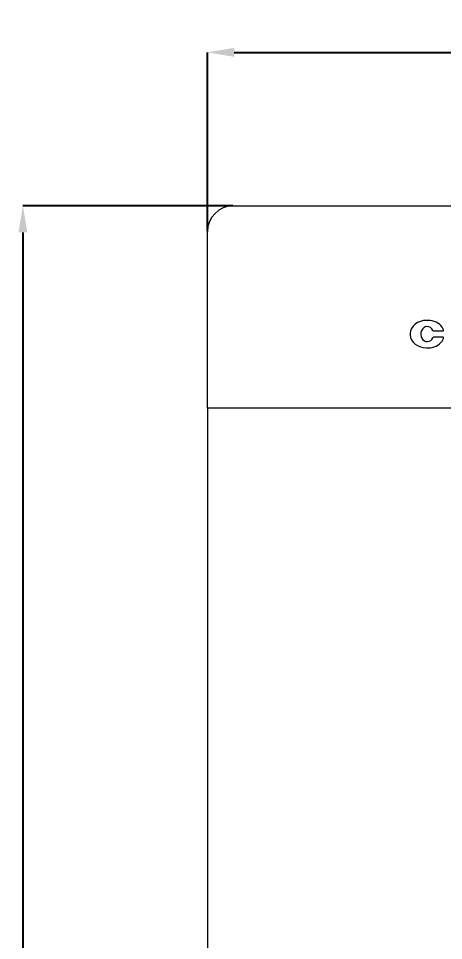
# Model space of a CAD drawing. Header units: millimetres. Extents: x 661 to 1125, y 84 to 277.
# Drawn here: x 910 to 950.8, y 188.4 to 276.8 of the extents above; entities that cross this region are included whole.
import ezdxf

# ---------------------------------------------------------------- set-up
doc = ezdxf.new("R2010")
doc.units = ezdxf.units.MM
doc.styles.add('SLDTEXTSTYLE2', font='TXT', dxfattribs={"width": 0.605})
doc.dimstyles.new('SLDDIMSTYLE1', dxfattribs={"dimtxt": 2.568319, "dimasz": 2.568319, "dimexe": 0, "dimexo": 0.0625, "dimgap": 0.64208, "dimtad": 2, "dimrnd": 1e-09, "dimzin": 12, "dimdsep": 46, "dimtxsty": 'SLDTEXTSTYLE2', "dimsah": 1, "dimcen": 0.09, "dimadec": 0, "dimazin": 0, "dimtfac": 1, "dimtofl": 0, "dimtmove": 0, "dimatfit": 3, "dimfxl": 0, "dimtolj": 1, "dimtzin": 12, "dimarcsym": 0})

# ---------------------------------------------------------------- blocks, each defined once
blk = doc.blocks.new('*D13')
at = {"color": 0, "linetype": 'Continuous', "lineweight": -2}
for p, q in [((930.584, 258.88), (910.45, 258.88)), ((910.45, 256.312), (910.45, 107.207)), ((931.084, 104.638), (910.45, 104.638))]:
    blk.add_line(p, q, dxfattribs=at)
at = {"color": 0, "linetype": 'Continuous'}
for points in [[(910.022, 256.312), (910.878, 256.312), (910.45, 258.88)], [(910.022, 107.207), (910.878, 107.207), (910.45, 104.638)]]:
    blk.add_solid(points, dxfattribs=at)
at = {"layer": 'Defpoints', "color": 0, "linetype": 'Continuous'}
for p in [(930.647, 258.88), (910.45, 104.638), (931.147, 104.638)]:
    blk.add_point(p, dxfattribs=at)
at = {"color": 0, "linetype": 'Continuous', "lineweight": 0, "insert": (907.239, 184.311), "char_height": 2.5683, "attachment_point": 2, "rotation": 90, "style": 'SLDTEXTSTYLE2'}
blk.add_mtext('\\A1;154.24', dxfattribs=at)
blk = doc.blocks.new('*D15')
at = {"color": 0, "linetype": 'Continuous', "lineweight": -2}
for p, q in [((928.147, 256.443), (928.147, 273.579)), ((930.715, 273.579), (974.388, 273.579)), ((976.957, 256.443), (976.957, 273.579))]:
    blk.add_line(p, q, dxfattribs=at)
at = {"color": 0, "linetype": 'Continuous'}
for points in [[(930.715, 274.007), (930.715, 273.151), (928.147, 273.579)], [(974.388, 274.007), (974.388, 273.151), (976.957, 273.579)]]:
    blk.add_solid(points, dxfattribs=at)
at = {"layer": 'Defpoints', "color": 0, "linetype": 'Continuous'}
for p in [(976.957, 273.579), (928.147, 256.38), (976.957, 256.38)]:
    blk.add_point(p, dxfattribs=at)
at = {"color": 0, "linetype": 'Continuous', "lineweight": 0, "insert": (954.24, 276.79), "char_height": 2.5683, "attachment_point": 2, "style": 'SLDTEXTSTYLE2'}
blk.add_mtext('\\A1;48.81', dxfattribs=at)
blk = doc.blocks.new('D')
at = {"color": 7, "linetype": 'Continuous', "lineweight": 15}
for p, q in [((930.647, 258.88), (974.457, 258.88)), ((928.147, 239.48), (928.147, 256.38)), ((949.29, 247.888), (949.196, 247.888)), ((947.611, 246.637), (947.611, 246.507)), ((949.827, 246.877), (950.763, 246.877)), ((950.759, 246.27), (949.827, 246.27)), ((949.196, 245.255), (949.29, 245.255)), ((928.147, 239.48), (928.147, 107.586)), ((976.957, 239.48), (928.147, 239.48))]:
    blk.add_line(p, q, dxfattribs=at)
for centre, radius, start, end in [((930.647, 256.38), 2.5, 90, 180), ((949.827, 246.943), 0.0654, 199.48899, 270), ((949.706, 246.578), 1.158, 20.82654, 35.29621), ((950.759, 246.912), 0.0352, 277.30153, 343.42115), ((950.612, 246.937), 0.184, 348.97296, 16.50965), ((949.827, 246.205), 0.0654, 90, 160.51101), ((949.716, 246.558), 1.146, 324.72882, 338.74811), ((950.759, 246.235), 0.0352, 9.79339, 90), ((950.612, 246.21), 0.184, 338.74811, 9.79339)]:
    blk.add_arc(centre, radius, start, end, dxfattribs=at)
for centre, major_axis, ratio, start_param, end_param in [((949.259, 246.587), (-1.645, 0.129), 0.786632, 4.812033, 6.34497), ((949.168, 246.586), (1.643, 0.245), 0.778144, 0.342748, 1.381332), ((949.238, 246.572), (0.004, -0.717), 0.865801, 3.181026, 6.328574), ((949.181, 246.572), (-0.283, -0.682), 0.818438, 2.404042, 3.565686), ((949.259, 246.556), (1.645, 0.129), 0.786632, 3.079808, 4.612745), ((949.181, 246.575), (0.283, -0.682), 0.818438, 5.955155, 7.020736), ((949.168, 246.557), (-1.643, 0.245), 0.778144, 1.760261, 2.798844)]:
    blk.add_ellipse(centre, major_axis=major_axis, ratio=ratio, start_param=start_param, end_param=end_param, dxfattribs=at)
at = {"color": 7, "linetype": 'Continuous', "lineweight": 0}
dim = blk.add_linear_dim(base=(976.957, 273.579), p1=(928.147, 256.38), p2=(976.957, 256.38), dimstyle='SLDDIMSTYLE1', dxfattribs=at)
dim.commit()
dim.dimension.update_dxf_attribs({"geometry": '*D15', "text_midpoint": (954.24, 273.579), "dimtype": 128})
dim = blk.add_linear_dim(base=(910.45, 104.638), p1=(930.647, 258.88), p2=(931.147, 104.638), angle=90, dimstyle='SLDDIMSTYLE1', dxfattribs=at)
dim.commit()
dim.dimension.update_dxf_attribs({"geometry": '*D13', "text_midpoint": (910.45, 184.311), "dimtype": 128})

msp = doc.modelspace()

# ---------------------------------------------------------------- block references
msp.add_blockref('D', (0, 0))

doc.saveas('drawing.dxf')
